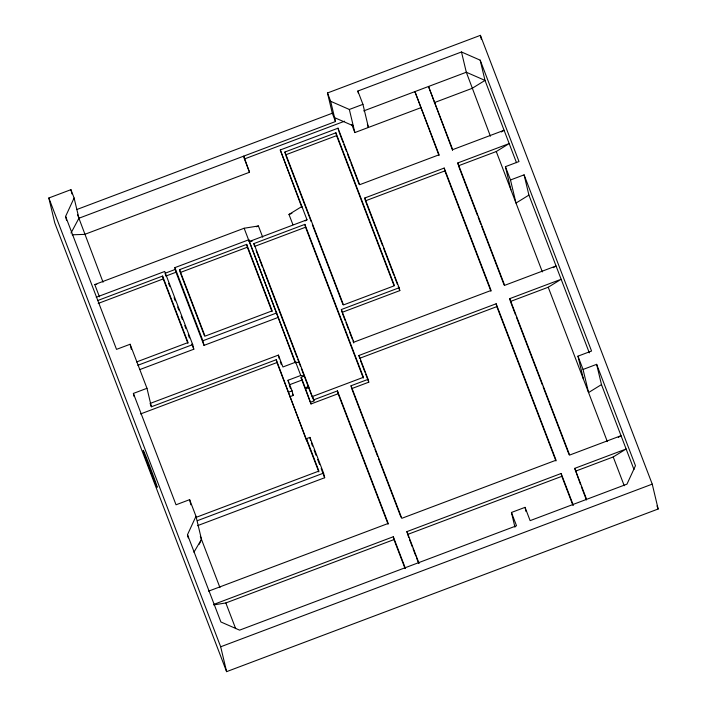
<?xml version="1.0" encoding="UTF-8"?>
<svg xmlns="http://www.w3.org/2000/svg" width="707" height="707" viewBox="0 0 707 707"><rect width="100%" height="100%" fill="white"/><g stroke="black" fill="none" stroke-linecap="round" stroke-linejoin="round"><path stroke-width="1.06" d="M66.582 220.504L65.601 216.404L74.102 197.987L70.921 189.67L48.836 197.995L54.757 222.864L226.602 671.65L658.164 509.005L652.243 484.136L480.398 35.35L327.482 92.979L332.308 113.235L335.489 121.542L78.928 218.233L71 233.027M188.248 537.903L187.488 534.704L195.989 516.287L189.626 499.663L176.034 504.789L133.384 393.428L146.976 388.302L130.115 344.256L116.522 349.373L65.601 216.404M199.25 544.231L201.486 539.379L195.989 516.287M193.93 552.211L201.486 539.379M292.91 224.667L288.986 214.442L301.907 206.479M305.15 220.911L306.997 219.771L280.264 149.964L338.034 128.188L359.669 184.704L439.1 154.771L414.921 91.61L439.003 155.575M501.325 131.979L504.091 130.274L452.692 149.645L428.513 86.484L452.595 150.45M477.366 215.158L458.463 165.783L496.27 151.537L509.181 143.574L457.791 162.946L458.242 164.837M510.498 179.976L524.09 174.85L528.916 195.097L515.995 203.068L510.498 179.976L505.408 166.675L519 161.55L480.177 60.157L461.485 51.982L357.848 91.044L358.352 93.174M553.281 267.679L556.056 265.973L504.657 285.345L457.791 162.946M548.225 287.236L561.146 279.274L509.747 298.646L510.427 301.482L548.225 287.236L607.348 441.619M583.054 369.461L596.646 364.335L601.471 384.59L588.56 392.553L583.054 369.461L577.964 356.16L591.556 351.034L524.09 174.85M618.272 437.403L621.046 435.698L569.648 455.069L509.747 298.646M575.418 471.207L613.216 456.961L626.137 448.998L574.738 468.361L580.527 484.56M76.78 209.537L332.308 113.235M327.482 92.979L330.664 101.295L349.346 109.47L362.938 104.344L357.848 91.044M363.698 110.911L466.311 72.238L485.002 80.412L516.499 162.69M72.105 234.804L84.699 234.37L249.509 172.261L244.419 158.96L344.592 121.206M284.939 152.005L335.905 132.792L394.462 285.716L343.487 304.929L284.939 152.005L285.61 154.851L336.585 135.638L335.905 132.792M351.715 124.379L354.852 132.562L420.692 107.764M434.284 102.639L472.082 88.375L485.002 80.412L480.177 60.157M99.457 296.825L94.756 284.55L244.136 228.246L258.409 225.966L262.712 237.216M256.349 226.744L258.409 225.966M288.986 214.442L291.903 213.346M96.232 297.267L164.704 271.461L192.711 344.601L193.806 349.223L139.942 369.522M277.913 317.523L204.005 345.378L175.999 272.239L174.894 267.626L248.802 239.77L295.199 362.682M175.318 269.402L165.129 273.238L165.579 275.138M306.997 219.771L249.226 241.547L248.802 239.77M364.768 198.004L444.199 168.063L491.065 290.462L353.862 342.17L341.366 309.533L399.137 287.758L364.768 198.004L365.439 200.841L444.871 170.908L444.199 168.063M97.531 300.59L162.575 276.075L188.035 342.559L136.575 361.949M179.569 269.667L246.681 244.375L272.142 310.859L205.03 336.152L179.569 269.667L180.241 272.513L247.353 247.22L246.681 244.375M165.8 276.084L175.999 272.239M304.867 224.375L305.548 227.221L254.573 246.434L253.901 243.588L304.867 224.375L363.425 377.299L312.45 396.512L312.706 397.573M98.202 303.427L163.255 278.912L162.575 276.075M137.821 365.289L192.711 344.601M204.005 345.378L202.9 340.756L276.808 312.901M399.137 287.758L399.808 290.604L342.047 312.37L341.366 309.533M299.494 362.664L295.676 362.17L282.933 366.968L278.39 355.108L150.105 403.45L151.378 406.772L276.26 359.713L306.431 440.249M140.534 413.957L276.941 362.55L276.26 359.713M288.686 383.044L288.023 380.269L300.767 375.47L304.584 375.965L301.191 377.246L301.862 380.083L289.119 384.891M358.953 355.471L496.155 303.763L556.056 460.195L401.797 518.328L351.043 385.766L368.1 379.341L358.953 355.471L359.633 358.316L496.835 306.608L496.155 303.763M288.677 392.12L292.071 390.838L288.023 380.269M310.585 402.177L313.979 400.896L313.731 399.835L337.451 390.891L338.132 393.737L311.009 403.953L305.238 387.816L308.632 386.535L253.901 243.588M305.495 388.885L308.888 387.604L308.632 386.535M289.773 396.742L293.175 395.46L292.071 390.838M368.1 379.341L368.771 382.187L351.724 388.611L367.066 428.689M307.174 441.504L306.493 438.667L309.896 437.386L323.576 473.116L324.672 477.738L197.421 525.699M196.086 517.365L318.901 471.074L306.493 438.667M197.35 520.688L323.576 473.116M208.538 591.167L388.205 523.445L337.451 390.891M213.629 604.458L393.304 536.746L405.482 568.552M408.752 537.55L406.896 531.62L561.146 473.487L573.324 505.302M213.602 604.909L225.833 602.956L393.976 539.591L393.304 536.746M407.568 534.465L561.826 476.332L561.146 473.487M514.943 527.166L511.444 512.469L525.036 507.352L530.126 520.644L626.968 484.145L635.469 465.727L596.646 364.335M226.602 671.65L220.681 646.781L652.243 484.136M250.251 241.379L252.284 241.06M94.756 284.55L96.771 284.479M334.552 117.636L353.244 125.811M656.98 505.912L658.164 509.005M528.916 195.097L589.329 352.881M601.471 384.59L634.002 469.545M490.402 136.204L466.311 72.238L461.485 51.982M496.27 151.537L542.349 271.886M613.216 456.961L624.237 485.727M574.738 468.361L586.527 499.151M478.153 217.217L480.91 224.411M481.706 226.47L504.153 285.098M510.816 302.516L515.544 314.862M516.34 316.922L542.349 384.847M543.135 386.897L569.144 454.822M581.313 486.619L586.43 499.973M444.871 170.908L490.95 291.249M496.835 306.608L555.941 460.973M561.826 476.332L572.838 505.098M511.444 512.469L516.534 525.769L239.585 630.149L220.902 621.974L187.488 534.704M339.104 132.059L343.036 142.337M343.823 144.387L346.58 151.581M347.367 153.64L350.124 160.834M350.911 162.884L359.165 184.465M365.828 201.866L382.628 245.727M383.406 247.759L393.949 275.306M394.736 277.338L397.467 284.479M398.244 286.521L399.808 290.604M336.585 135.638L393.958 285.478M286.008 155.876L311.16 221.556M312.335 224.64L342.992 304.69M301.792 207.266L280.264 149.964M342.435 313.395L345.166 320.536M345.953 322.578L348.684 329.718M349.461 331.751L352.201 338.892M352.979 340.933L353.756 342.975M360.393 360.305L364.962 372.236M365.731 374.224L368.771 382.187M305.548 227.221L363.318 378.086M406.896 531.62L419.074 563.435M367.852 430.74L370.609 437.933M371.396 439.993L374.144 447.186M374.931 449.237L377.688 456.43M378.475 458.489L400.904 517.056M409.539 539.6L412.287 546.794M413.074 548.844L415.831 556.038M416.617 558.097L418.588 563.232M338.132 393.737L388.099 524.232M393.976 539.591L404.987 568.348M312.45 396.512L313.731 399.835M308.888 387.604L313.979 400.896M256.146 250.534L258.903 257.719M259.681 259.769L262.438 266.954M263.225 269.013L297.02 357.274M297.806 359.324L300.555 366.509M301.341 368.559L312.344 397.299M295.676 362.17L300.767 375.47M244.136 228.246L295.703 362.921M301.191 377.246L305.238 387.816M301.085 378.042L311.009 403.953M247.353 247.22L272.036 311.654M280.246 361.701L281.377 364.671M289.49 385.845L290.595 388.735M292.433 393.534L293.175 395.46M311.38 443.024L312.556 446.082M314.12 450.173L316.073 455.273M317.637 459.356L319.591 464.464M321.155 468.547L324.672 477.738M276.941 362.55L318.804 471.887M180.639 273.529L204.526 335.931M174.894 267.626L202.9 340.756M168.566 283.295L169.751 286.388M174.081 297.718L175.265 300.802M177.634 306.988L178.818 310.073M181.186 316.259L182.371 319.343M184.739 325.529L185.914 328.622M188.283 334.8L189.467 337.893M191.836 344.07L193.806 349.223M163.255 278.912L187.929 343.355M77.514 214.539L103.045 282.19M200.311 536.313L219.957 587.605M225.833 602.956L235.67 628.638M48.836 197.995L220.681 646.781M367.357 124.414L368.444 127.437L362.938 104.344M249.509 172.261L243.738 156.123L244.419 158.96M577.964 356.16L583.461 379.252M480.398 35.35L481.379 39.495M505.408 166.675L510.905 189.768M525.036 507.352L526.035 511.55M349.346 109.47L354.852 132.562M338.034 128.188L338.706 131.034M330.664 101.295L335.489 121.542M351.043 385.766L351.494 387.666M309.896 437.386L310.55 440.152M278.39 355.108L279.265 358.803M189.626 499.663L190.846 504.798M146.976 388.302L151.378 406.772M130.115 344.256L131.334 349.382M133.384 393.428L134.153 396.618M74.102 197.987L78.928 218.233M70.921 189.67L71.937 193.939M145.819 458.489A19.982 0.521 69.3 0 0 157.113 487.326A19.982 0.521 69.3 0 0 147.392 460.142A19.982 0.521 69.3 0 0 145.819 458.489"/></g></svg>
